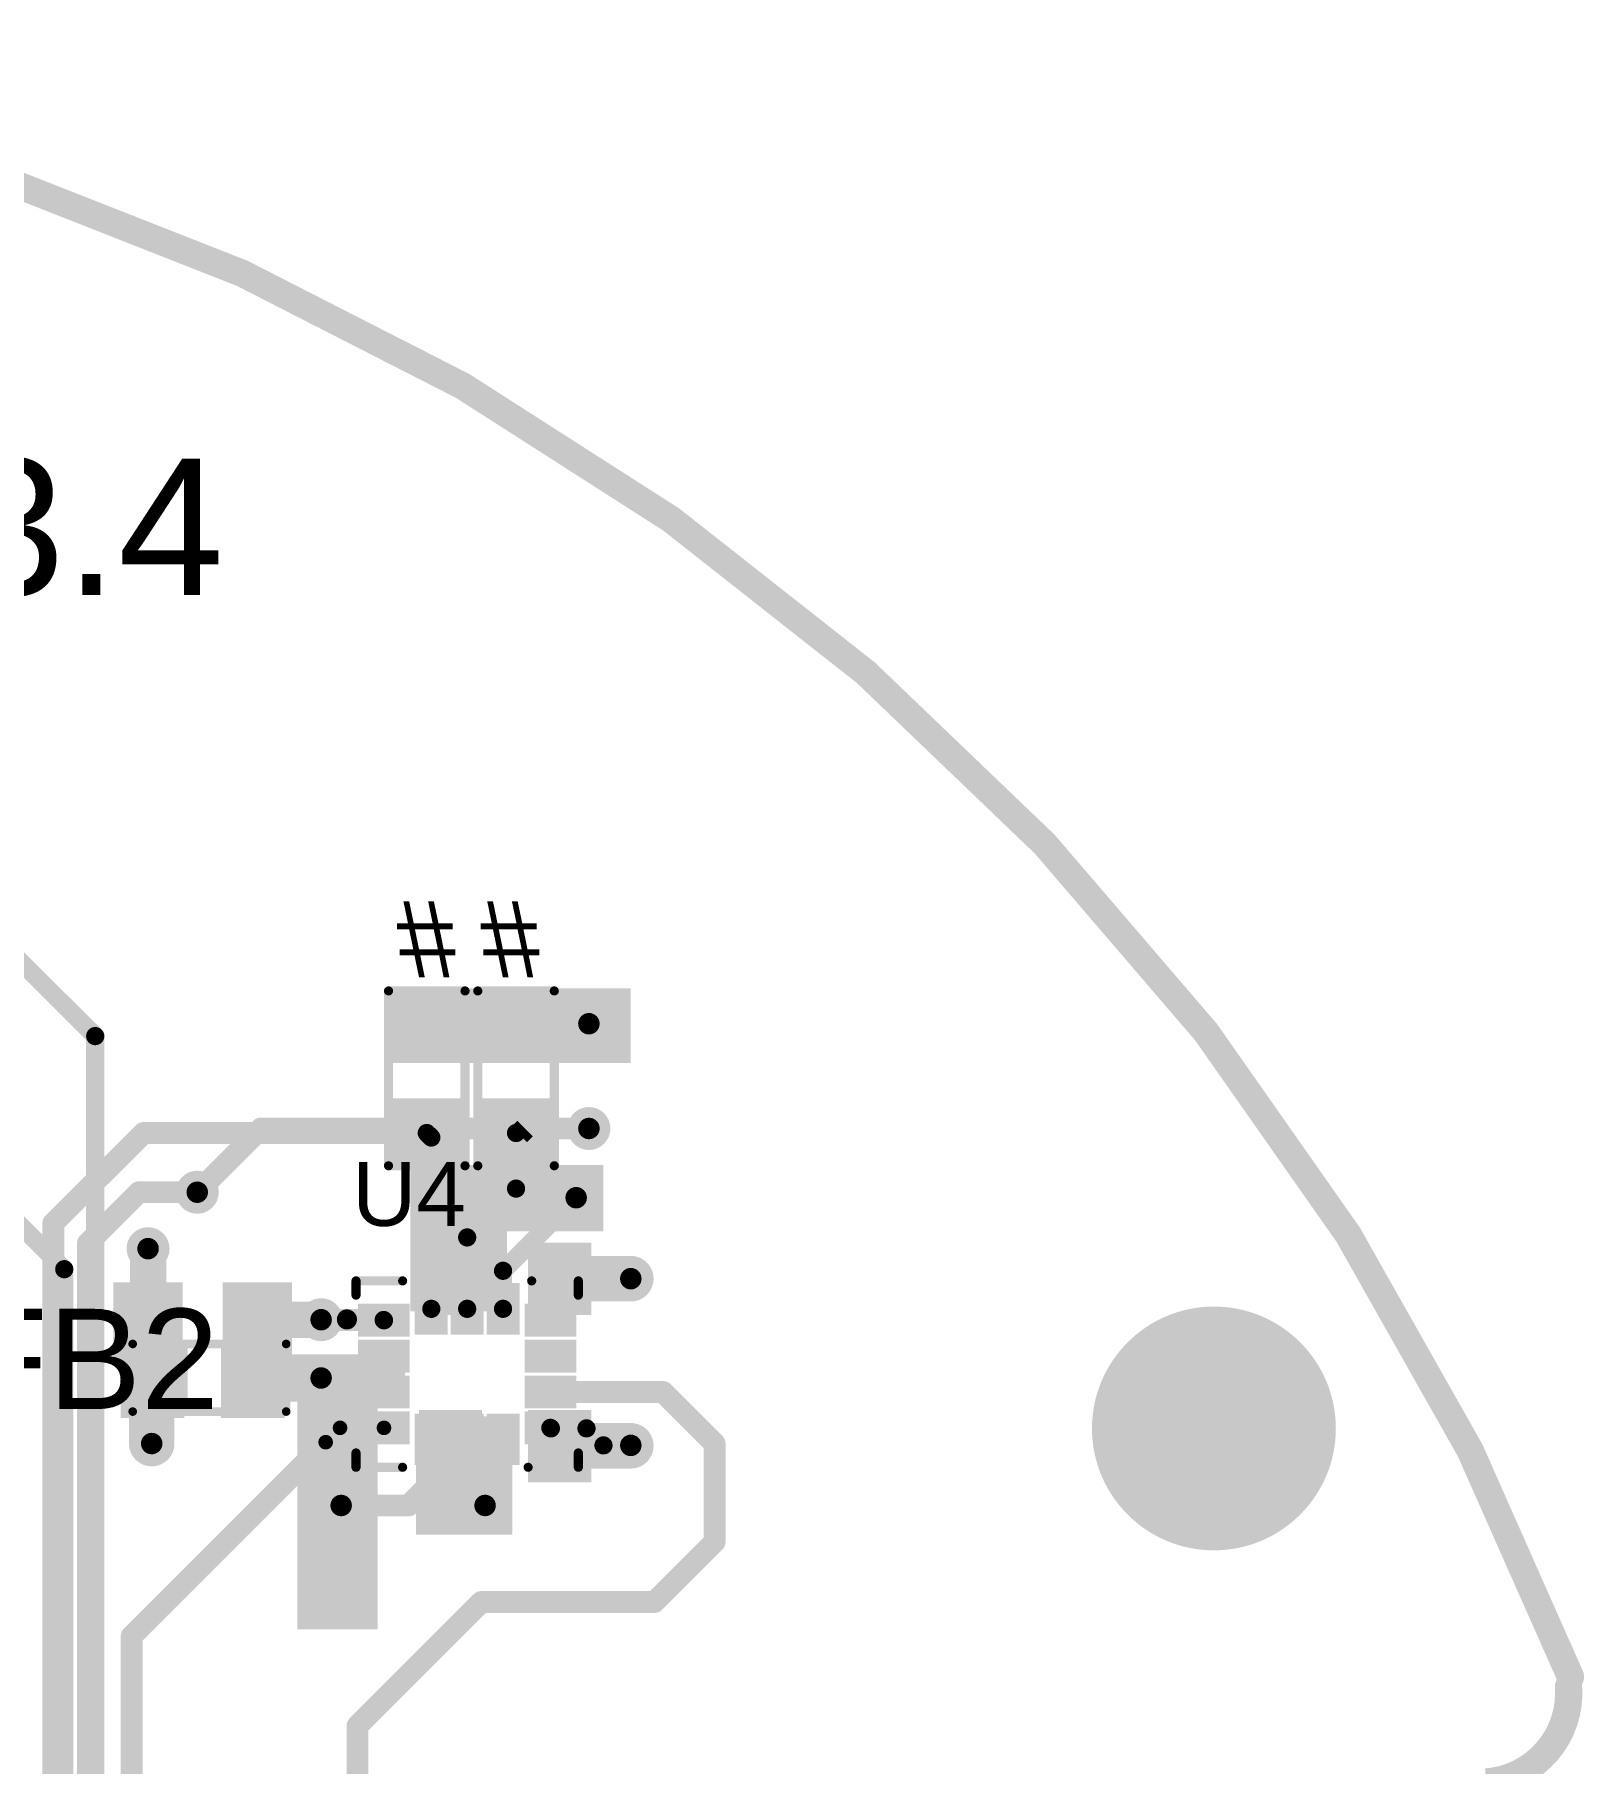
# Model space of a CAD drawing. Header units: millimetres. Extents: x -1.41 to 1.31, y -1.41 to 1.41.
# Drawn here: x 0.461 to 1.312, y 0.456 to 1.405 of the extents above; entities that cross this region are included whole.
import ezdxf

# ---------------------------------------------------------------- set-up
doc = ezdxf.new("R2010")
doc.units = ezdxf.units.MM
doc.header["$MEASUREMENT"] = 0
for name, color, linetype in [('BottomLayer', 5, 'Continuous'), ('BottomPaste', 16, 'Continuous'), ('BottomSolder', 6, 'Continuous'), ('Mechanical2', 216, 'Continuous'), ('MultiLayer', 9, 'Continuous'), ('PadHoleLayer', 156, 'Continuous'), ('TopLayer', 1, 'Continuous'), ('TopOverlay', 2, 'Continuous'), ('TopPaste', 8, 'Continuous'), ('TopSolder', 216, 'Continuous'), ('ViaHoleLayer', 16, 'Continuous')]:
    doc.layers.add(name, color=color, linetype=linetype)
doc.styles.add('Arial', font='', dxfattribs={"height": 0.2})
doc.styles.get('Arial').set_extended_font_data('Arial')

# ---------------------------------------------------------------- blocks, each defined once
blk = doc.blocks.new('14_LGA__2_5_3__1')
at = {"layer": 'TopLayer'}
for points in [[(-0.0128, 0.04783), (-0.0128, 0.02382), (-0.02657, 0.02382), (-0.02657, 0.04783)], [(0.00689, 0.04783), (0.00689, 0.02382), (-0.00689, 0.02382), (-0.00689, 0.04783)], [(0.02657, 0.04783), (0.02657, 0.02382), (0.0128, 0.02382), (0.0128, 0.04783)], [(-0.05768, 0.03642), (-0.03366, 0.03642), (-0.03366, 0.02264), (-0.05768, 0.02264)], [(0.05768, 0.02264), (0.03366, 0.02264), (0.03366, 0.03642), (0.05768, 0.03642)], [(-0.05768, 0.01673), (-0.03366, 0.01673), (-0.03366, 0.00295), (-0.05768, 0.00295)], [(0.05768, 0.00295), (0.03366, 0.00295), (0.03366, 0.01673), (0.05768, 0.01673)], [(-0.05768, -0.00295), (-0.03366, -0.00295), (-0.03366, -0.01673), (-0.05768, -0.01673)], [(0.05768, -0.01673), (0.03366, -0.01673), (0.03366, -0.00295), (0.05768, -0.00295)], [(-0.05768, -0.02264), (-0.03366, -0.02264), (-0.03366, -0.03642), (-0.05768, -0.03642)], [(-0.02657, -0.04783), (-0.02657, -0.02382), (-0.0128, -0.02382), (-0.0128, -0.04783)], [(-0.00689, -0.04783), (-0.00689, -0.02382), (0.00689, -0.02382), (0.00689, -0.04783)], [(0.0128, -0.04783), (0.0128, -0.02382), (0.02657, -0.02382), (0.02657, -0.04783)], [(0.05768, -0.03642), (0.03366, -0.03642), (0.03366, -0.02264), (0.05768, -0.02264)]]:
    blk.add_hatch(color=1, dxfattribs=at).paths.add_polyline_path(points)
at = {"layer": 'TopPaste'}
for points in [[(-0.0128, 0.04783), (-0.0128, 0.02382), (-0.02657, 0.02382), (-0.02657, 0.04783)], [(0.00689, 0.04783), (0.00689, 0.02382), (-0.00689, 0.02382), (-0.00689, 0.04783)], [(0.02657, 0.04783), (0.02657, 0.02382), (0.0128, 0.02382), (0.0128, 0.04783)], [(-0.05768, 0.03642), (-0.03366, 0.03642), (-0.03366, 0.02264), (-0.05768, 0.02264)], [(0.05768, 0.02264), (0.03366, 0.02264), (0.03366, 0.03642), (0.05768, 0.03642)], [(-0.05768, 0.01673), (-0.03366, 0.01673), (-0.03366, 0.00295), (-0.05768, 0.00295)], [(0.05768, 0.00295), (0.03366, 0.00295), (0.03366, 0.01673), (0.05768, 0.01673)], [(-0.05768, -0.00295), (-0.03366, -0.00295), (-0.03366, -0.01673), (-0.05768, -0.01673)], [(0.05768, -0.01673), (0.03366, -0.01673), (0.03366, -0.00295), (0.05768, -0.00295)], [(-0.05768, -0.02264), (-0.03366, -0.02264), (-0.03366, -0.03642), (-0.05768, -0.03642)], [(-0.02657, -0.04783), (-0.02657, -0.02382), (-0.0128, -0.02382), (-0.0128, -0.04783)], [(-0.00689, -0.04783), (-0.00689, -0.02382), (0.00689, -0.02382), (0.00689, -0.04783)], [(0.0128, -0.04783), (0.0128, -0.02382), (0.02657, -0.02382), (0.02657, -0.04783)], [(0.05768, -0.03642), (0.03366, -0.03642), (0.03366, -0.02264), (0.05768, -0.02264)]]:
    blk.add_hatch(color=8, dxfattribs=at).paths.add_polyline_path(points)
at = {"layer": 'TopSolder'}
for points in [[(-0.01063, 0.05), (-0.01063, 0.02165), (-0.02874, 0.02165), (-0.02874, 0.05)], [(0.00906, 0.05), (0.00906, 0.02165), (-0.00906, 0.02165), (-0.00906, 0.05)], [(0.02874, 0.05), (0.02874, 0.02165), (0.01063, 0.02165), (0.01063, 0.05)], [(-0.05984, 0.03858), (-0.0315, 0.03858), (-0.0315, 0.02047), (-0.05984, 0.02047)], [(0.05984, 0.02047), (0.0315, 0.02047), (0.0315, 0.03858), (0.05984, 0.03858)], [(-0.05984, 0.0189), (-0.0315, 0.0189), (-0.0315, 0.00079), (-0.05984, 0.00079)], [(0.05984, 0.00079), (0.0315, 0.00079), (0.0315, 0.0189), (0.05984, 0.0189)], [(-0.05984, -0.00079), (-0.0315, -0.00079), (-0.0315, -0.0189), (-0.05984, -0.0189)], [(0.05984, -0.0189), (0.0315, -0.0189), (0.0315, -0.00079), (0.05984, -0.00079)], [(-0.05984, -0.02047), (-0.0315, -0.02047), (-0.0315, -0.03858), (-0.05984, -0.03858)], [(-0.02874, -0.05), (-0.02874, -0.02165), (-0.01063, -0.02165), (-0.01063, -0.05)], [(-0.00906, -0.05), (-0.00906, -0.02165), (0.00906, -0.02165), (0.00906, -0.05)], [(0.01063, -0.05), (0.01063, -0.02165), (0.02874, -0.02165), (0.02874, -0.05)], [(0.05984, -0.03858), (0.0315, -0.03858), (0.0315, -0.02047), (0.05984, -0.02047)]]:
    blk.add_hatch(color=216, dxfattribs=at).paths.add_polyline_path(points)
at = {"layer": 'TopOverlay', "const_width": 0.005}
for points in [[(-0.06102, 0.05118), (-0.03543, 0.05118)], [(-0.06102, 0.04331), (-0.06102, 0.05118)], [(0.03543, 0.05118), (0.06102, 0.05118)], [(0.06102, 0.04331), (0.06102, 0.05118)], [(-0.06102, -0.05118), (-0.06102, -0.04331)], [(0.06102, -0.05118), (0.06102, -0.04331)], [(-0.06102, -0.05118), (-0.03543, -0.05118)], [(0.03346, -0.05118), (0.06102, -0.05118)]]:
    blk.add_lwpolyline(points, dxfattribs=at)
at = {"layer": 'TopOverlay'}
for points, const_width in [([(-0.06227, 0.05118, 1), (-0.05977, 0.05118, 1)], 0.0025), ([(-0.06227, 0.05118, 1), (-0.05977, 0.05118, 1)], 0.0025), ([(-0.03668, 0.05118, 1), (-0.03418, 0.05118, 1)], 0.0025), ([(0.03418, 0.05118, 1), (0.03668, 0.05118, 1)], 0.0025), ([(0.05977, 0.05118, 1), (0.06227, 0.05118, 1)], 0.0025), ([(0.05977, 0.05118, 1), (0.06227, 0.05118, 1)], 0.0025), ([(-0.06227, 0.04331, 1), (-0.05977, 0.04331, 1)], 0.0025), ([(0.05977, 0.04331, 1), (0.06227, 0.04331, 1)], 0.0025), ([(-0.06324, 0.03, 1), (-0.06876, 0.03, 1)], 0.00551), ([(-0.07013, 0.03, 1), (-0.06738, 0.03, 1)], 0.00276), ([(-0.06462, 0.03, 1), (-0.06187, 0.03, 1)], 0.00276), ([(-0.06227, -0.04331, 1), (-0.05977, -0.04331, 1)], 0.0025), ([(0.05977, -0.04331, 1), (0.06227, -0.04331, 1)], 0.0025), ([(-0.06227, -0.05118, 1), (-0.05977, -0.05118, 1)], 0.0025), ([(-0.06227, -0.05118, 1), (-0.05977, -0.05118, 1)], 0.0025), ([(-0.03668, -0.05118, 1), (-0.03418, -0.05118, 1)], 0.0025), ([(0.03221, -0.05118, 1), (0.03471, -0.05118, 1)], 0.0025), ([(0.05977, -0.05118, 1), (0.06227, -0.05118, 1)], 0.0025), ([(0.05977, -0.05118, 1), (0.06227, -0.05118, 1)], 0.0025)]:
    blk.add_lwpolyline(points, format="xyb", close=True, dxfattribs=dict(at, const_width=const_width))
blk = doc.blocks.new('MPZ1608S121ATDH5_61')
at = {"layer": 'TopLayer'}
for points in [[(-0.03937, 0.01575), (-0.01575, 0.01575), (-0.01575, -0.01575), (-0.03937, -0.01575)], [(0.01575, 0.01575), (0.03937, 0.01575), (0.03937, -0.01575), (0.01575, -0.01575)]]:
    blk.add_hatch(color=1, dxfattribs=at).paths.add_polyline_path(points)
at = {"layer": 'TopPaste'}
for points in [[(-0.03937, 0.01575), (-0.01575, 0.01575), (-0.01575, -0.01575), (-0.03937, -0.01575)], [(0.01575, 0.01575), (0.03937, 0.01575), (0.03937, -0.01575), (0.01575, -0.01575)]]:
    blk.add_hatch(color=8, dxfattribs=at).paths.add_polyline_path(points)
at = {"layer": 'TopSolder'}
for points in [[(-0.04337, 0.01975), (-0.01175, 0.01975), (-0.01175, -0.01975), (-0.04337, -0.01975)], [(0.01175, 0.01975), (0.04337, 0.01975), (0.04337, -0.01975), (0.01175, -0.01975)]]:
    blk.add_hatch(color=216, dxfattribs=at).paths.add_polyline_path(points)
at = {"layer": 'TopOverlay', "const_width": 0.00472}
for points in [[(-0.042, -0.01844), (-0.042, 0.01869)], [(-0.042, 0.01869), (0.04226, 0.01869)], [(0.04226, -0.01844), (0.04226, 0.01869)], [(-0.042, -0.01844), (0.04226, -0.01844)]]:
    blk.add_lwpolyline(points, dxfattribs=at)
at = {"layer": 'TopOverlay', "const_width": 0.00236}
for points in [[(-0.04318, 0.01869, 1), (-0.04082, 0.01869, 1)], [(-0.04318, 0.01869, 1), (-0.04082, 0.01869, 1)], [(0.04108, 0.01869, 1), (0.04344, 0.01869, 1)], [(0.04108, 0.01869, 1), (0.04344, 0.01869, 1)], [(-0.04318, -0.01844, 1), (-0.04082, -0.01844, 1)], [(-0.04318, -0.01844, 1), (-0.04082, -0.01844, 1)], [(0.04108, -0.01844, 1), (0.04344, -0.01844, 1)], [(0.04108, -0.01844, 1), (0.04344, -0.01844, 1)]]:
    blk.add_lwpolyline(points, format="xyb", close=True, dxfattribs=at)
blk = doc.blocks.new('R__0603_74')
at = {"layer": 'TopLayer'}
for points in [[(-0.015, 0.0175), (-0.015, -0.0175), (-0.045, -0.0175), (-0.045, 0.0175)], [(0.045, 0.0175), (0.045, -0.0175), (0.015, -0.0175), (0.015, 0.0175)]]:
    blk.add_hatch(color=1, dxfattribs=at).paths.add_polyline_path(points)
at = {"layer": 'TopPaste'}
for points in [[(-0.015, 0.0175), (-0.015, -0.0175), (-0.045, -0.0175), (-0.045, 0.0175)], [(0.045, 0.0175), (0.045, -0.0175), (0.015, -0.0175), (0.015, 0.0175)]]:
    blk.add_hatch(color=8, dxfattribs=at).paths.add_polyline_path(points)
at = {"layer": 'TopSolder'}
for points in [[(-0.011, 0.0215), (-0.011, -0.0215), (-0.049, -0.0215), (-0.049, 0.0215)], [(0.049, 0.0215), (0.049, -0.0215), (0.011, -0.0215), (0.011, 0.0215)]]:
    blk.add_hatch(color=216, dxfattribs=at).paths.add_polyline_path(points)
at = {"layer": 'TopOverlay', "const_width": 0.005}
for points in [[(-0.048, 0.021), (0.048, 0.021)], [(-0.048, 0.021), (-0.048, -0.021)], [(0.048, 0.021), (0.048, -0.021)], [(-0.048, -0.021), (0.048, -0.021)]]:
    blk.add_lwpolyline(points, dxfattribs=at)
at = {"layer": 'TopOverlay', "const_width": 0.0025}
for points in [[(-0.04925, 0.021, 1), (-0.04675, 0.021, 1)], [(-0.04925, 0.021, 1), (-0.04675, 0.021, 1)], [(0.04675, 0.021, 1), (0.04925, 0.021, 1)], [(0.04675, 0.021, 1), (0.04925, 0.021, 1)], [(-0.04925, -0.021, 1), (-0.04675, -0.021, 1)], [(-0.04925, -0.021, 1), (-0.04675, -0.021, 1)], [(0.04675, -0.021, 1), (0.04925, -0.021, 1)], [(0.04675, -0.021, 1), (0.04925, -0.021, 1)]]:
    blk.add_lwpolyline(points, format="xyb", close=True, dxfattribs=at)
blk = doc.blocks.new('R__0603_75')
at = {"layer": 'TopLayer'}
for points in [[(-0.015, 0.0175), (-0.015, -0.0175), (-0.045, -0.0175), (-0.045, 0.0175)], [(0.045, 0.0175), (0.045, -0.0175), (0.015, -0.0175), (0.015, 0.0175)]]:
    blk.add_hatch(color=1, dxfattribs=at).paths.add_polyline_path(points)
at = {"layer": 'TopPaste'}
for points in [[(-0.015, 0.0175), (-0.015, -0.0175), (-0.045, -0.0175), (-0.045, 0.0175)], [(0.045, 0.0175), (0.045, -0.0175), (0.015, -0.0175), (0.015, 0.0175)]]:
    blk.add_hatch(color=8, dxfattribs=at).paths.add_polyline_path(points)
at = {"layer": 'TopSolder'}
for points in [[(-0.011, 0.0215), (-0.011, -0.0215), (-0.049, -0.0215), (-0.049, 0.0215)], [(0.049, 0.0215), (0.049, -0.0215), (0.011, -0.0215), (0.011, 0.0215)]]:
    blk.add_hatch(color=216, dxfattribs=at).paths.add_polyline_path(points)
at = {"layer": 'TopOverlay', "const_width": 0.005}
for points in [[(-0.048, 0.021), (0.048, 0.021)], [(-0.048, 0.021), (-0.048, -0.021)], [(0.048, 0.021), (0.048, -0.021)], [(-0.048, -0.021), (0.048, -0.021)]]:
    blk.add_lwpolyline(points, dxfattribs=at)
at = {"layer": 'TopOverlay', "const_width": 0.0025}
for points in [[(-0.04925, 0.021, 1), (-0.04675, 0.021, 1)], [(-0.04925, 0.021, 1), (-0.04675, 0.021, 1)], [(0.04675, 0.021, 1), (0.04925, 0.021, 1)], [(0.04675, 0.021, 1), (0.04925, 0.021, 1)], [(-0.04925, -0.021, 1), (-0.04675, -0.021, 1)], [(-0.04925, -0.021, 1), (-0.04675, -0.021, 1)], [(0.04675, -0.021, 1), (0.04925, -0.021, 1)], [(0.04675, -0.021, 1), (0.04925, -0.021, 1)]]:
    blk.add_lwpolyline(points, format="xyb", close=True, dxfattribs=at)
blk = doc.blocks.new('R__0603_B_76')
at = {"layer": 'BottomLayer'}
for points in [[(-0.045, -0.0175), (-0.045, 0.0175), (-0.015, 0.0175), (-0.015, -0.0175)], [(0.015, -0.0175), (0.015, 0.0175), (0.045, 0.0175), (0.045, -0.0175)]]:
    blk.add_hatch(color=5, dxfattribs=at).paths.add_polyline_path(points)
at = {"layer": 'BottomPaste'}
for points in [[(-0.045, -0.0175), (-0.045, 0.0175), (-0.015, 0.0175), (-0.015, -0.0175)], [(0.015, -0.0175), (0.015, 0.0175), (0.045, 0.0175), (0.045, -0.0175)]]:
    blk.add_hatch(color=16, dxfattribs=at).paths.add_polyline_path(points)
at = {"layer": 'BottomSolder'}
for points in [[(-0.049, -0.0215), (-0.049, 0.0215), (-0.011, 0.0215), (-0.011, -0.0215)], [(0.011, -0.0215), (0.011, 0.0215), (0.049, 0.0215), (0.049, -0.0215)]]:
    blk.add_hatch(color=6, dxfattribs=at).paths.add_polyline_path(points)
blk = doc.blocks.new('C__0603_B_90')
at = {"layer": 'BottomLayer'}
for points in [[(-0.045, -0.0175), (-0.045, 0.0175), (-0.015, 0.0175), (-0.015, -0.0175)], [(0.015, -0.0175), (0.015, 0.0175), (0.045, 0.0175), (0.045, -0.0175)]]:
    blk.add_hatch(color=5, dxfattribs=at).paths.add_polyline_path(points)
at = {"layer": 'BottomPaste'}
for points in [[(-0.045, -0.0175), (-0.045, 0.0175), (-0.015, 0.0175), (-0.015, -0.0175)], [(0.015, -0.0175), (0.015, 0.0175), (0.045, 0.0175), (0.045, -0.0175)]]:
    blk.add_hatch(color=16, dxfattribs=at).paths.add_polyline_path(points)
at = {"layer": 'BottomSolder'}
for points in [[(-0.04736, -0.01986), (-0.04736, 0.01986), (-0.01264, 0.01986), (-0.01264, -0.01986)], [(0.01264, -0.01986), (0.01264, 0.01986), (0.04736, 0.01986), (0.04736, -0.01986)]]:
    blk.add_hatch(color=6, dxfattribs=at).paths.add_polyline_path(points)
blk = doc.blocks.new('C__0603_B_91')
at = {"layer": 'BottomLayer'}
for points in [[(-0.045, -0.0175), (-0.045, 0.0175), (-0.015, 0.0175), (-0.015, -0.0175)], [(0.015, -0.0175), (0.015, 0.0175), (0.045, 0.0175), (0.045, -0.0175)]]:
    blk.add_hatch(color=5, dxfattribs=at).paths.add_polyline_path(points)
at = {"layer": 'BottomPaste'}
for points in [[(-0.045, -0.0175), (-0.045, 0.0175), (-0.015, 0.0175), (-0.015, -0.0175)], [(0.015, -0.0175), (0.015, 0.0175), (0.045, 0.0175), (0.045, -0.0175)]]:
    blk.add_hatch(color=16, dxfattribs=at).paths.add_polyline_path(points)
at = {"layer": 'BottomSolder'}
for points in [[(-0.04736, -0.01986), (-0.04736, 0.01986), (-0.01264, 0.01986), (-0.01264, -0.01986)], [(0.01264, -0.01986), (0.01264, 0.01986), (0.04736, 0.01986), (0.04736, -0.01986)]]:
    blk.add_hatch(color=6, dxfattribs=at).paths.add_polyline_path(points)

msp = doc.modelspace()

# ---------------------------------------------------------------- hatches: boundary and pattern name
at = {"layer": 'BottomLayer'}
h = msp.add_hatch(color=5, dxfattribs=at)
edge = h.paths.add_edge_path()
edge.add_arc((0.765, 0.862), 0.01181, 0, 360)
h = msp.add_hatch(color=5, dxfattribs=at)
edge = h.paths.add_edge_path()
edge.add_arc((0.765, 0.80447), 0.01181, 0, 360)
h = msp.add_hatch(color=5, dxfattribs=at)
edge = h.paths.add_edge_path()
edge.add_arc((0.55, 0.76947), 0.01181, 0, 360)
for points in [[(0.667, 0.704), (0.72, 0.704), (0.72, 0.78447), (0.667, 0.78447)], [(0.694, 0.748), (0.773, 0.748), (0.773, 0.78447), (0.694, 0.78447)], [(0.649, 0.52947), (0.649, 0.68047), (0.605, 0.68047), (0.605, 0.52947)], [(0.67, 0.58147), (0.723, 0.58147), (0.723, 0.64647), (0.67, 0.64647)]]:
    msp.add_hatch(color=5, dxfattribs=at).paths.add_polyline_path(points)
h = msp.add_hatch(color=5, dxfattribs=at)
edge = h.paths.add_edge_path()
edge.add_arc((0.758, 0.76647), 0.01181, 0, 360)
h = msp.add_hatch(color=5, dxfattribs=at)
edge = h.paths.add_edge_path()
edge.add_arc((0.523, 0.73847), 0.01181, 0, 360)
h = msp.add_hatch(color=5, dxfattribs=at)
edge = h.paths.add_edge_path()
edge.add_arc((0.788, 0.722), 0.01181, 0, 360)
h = msp.add_hatch(color=5, dxfattribs=at)
edge = h.paths.add_edge_path()
edge.add_arc((0.618, 0.69947), 0.01181, 0, 360)
h = msp.add_hatch(color=5, dxfattribs=at)
edge = h.paths.add_edge_path()
edge.add_arc((1.1081, 0.63976), 0.05906, 0, 360)
h = msp.add_hatch(color=5, dxfattribs=at)
edge = h.paths.add_edge_path()
edge.add_arc((0.618, 0.66747), 0.01181, 0, 360)
h = msp.add_hatch(color=5, dxfattribs=at)
edge = h.paths.add_edge_path()
edge.add_arc((0.525, 0.63147), 0.01181, 0, 360)
h = msp.add_hatch(color=5, dxfattribs=at)
edge = h.paths.add_edge_path()
edge.add_arc((0.788, 0.63047), 0.01181, 0, 360)
h = msp.add_hatch(color=5, dxfattribs=at)
edge = h.paths.add_edge_path()
edge.add_arc((0.629, 0.59747), 0.01181, 0, 360)
h = msp.add_hatch(color=5, dxfattribs=at)
edge = h.paths.add_edge_path()
edge.add_arc((0.708, 0.59747), 0.01181, 0, 360)
at = {"layer": 'BottomSolder'}
h = msp.add_hatch(color=6, dxfattribs=at)
edge = h.paths.add_edge_path()
edge.add_arc((1.1081, 0.63976), 0.06306, 0, 360)
at = {"layer": 'MultiLayer'}
h = msp.add_hatch(color=9, dxfattribs=at)
edge = h.paths.add_edge_path()
edge.add_arc((1.1081, 0.63976), 0.05906, 0, 360)
at = {"layer": 'PadHoleLayer'}
h = msp.add_hatch(color=156, dxfattribs=at)
edge = h.paths.add_edge_path()
edge.add_arc((1.1081, 0.63976), 0.06693, 0, 360)
at = {"layer": 'TopLayer'}
for points in [[(0.656, 0.84047), (0.788, 0.84047), (0.788, 0.88147), (0.656, 0.88147)], [(0.50788, 0.64547), (0.54288, 0.64547), (0.54288, 0.68547), (0.50788, 0.68547)], [(0.563, 0.64547), (0.598, 0.64547), (0.598, 0.68547), (0.563, 0.68547)], [(0.574, 0.65447), (0.664, 0.65447), (0.664, 0.68047), (0.574, 0.68047)], [(0.693, 0.58147), (0.723, 0.58147), (0.723, 0.64547), (0.693, 0.64547)]]:
    msp.add_hatch(color=1, dxfattribs=at).paths.add_polyline_path(points)
h = msp.add_hatch(color=1, dxfattribs=at)
edge = h.paths.add_edge_path()
edge.add_arc((0.765, 0.862), 0.01181, 0, 360)
h = msp.add_hatch(color=1, dxfattribs=at)
edge = h.paths.add_edge_path()
edge.add_arc((0.765, 0.80447), 0.01181, 0, 360)
h = msp.add_hatch(color=1, dxfattribs=at)
edge = h.paths.add_edge_path()
edge.add_arc((0.55, 0.76947), 0.01181, 0, 360)
h = msp.add_hatch(color=1, dxfattribs=at)
edge = h.paths.add_edge_path()
edge.add_arc((0.758, 0.76647), 0.01181, 0, 360)
h = msp.add_hatch(color=1, dxfattribs=at)
edge = h.paths.add_edge_path()
edge.add_arc((0.523, 0.73847), 0.01181, 0, 360)
h = msp.add_hatch(color=1, dxfattribs=at)
edge = h.paths.add_edge_path()
edge.add_arc((0.788, 0.722), 0.01181, 0, 360)
h = msp.add_hatch(color=1, dxfattribs=at)
edge = h.paths.add_edge_path()
edge.add_arc((0.618, 0.69947), 0.01181, 0, 360)
h = msp.add_hatch(color=1, dxfattribs=at)
edge = h.paths.add_edge_path()
edge.add_arc((1.1081, 0.63976), 0.05906, 0, 360)
h = msp.add_hatch(color=1, dxfattribs=at)
edge = h.paths.add_edge_path()
edge.add_arc((0.618, 0.66747), 0.01181, 0, 360)
h = msp.add_hatch(color=1, dxfattribs=at)
edge = h.paths.add_edge_path()
edge.add_arc((0.525, 0.63147), 0.01181, 0, 360)
h = msp.add_hatch(color=1, dxfattribs=at)
edge = h.paths.add_edge_path()
edge.add_arc((0.788, 0.63047), 0.01181, 0, 360)
h = msp.add_hatch(color=1, dxfattribs=at)
edge = h.paths.add_edge_path()
edge.add_arc((0.629, 0.59747), 0.01181, 0, 360)
h = msp.add_hatch(color=1, dxfattribs=at)
edge = h.paths.add_edge_path()
edge.add_arc((0.708, 0.59747), 0.01181, 0, 360)
at = {"layer": 'TopSolder'}
h = msp.add_hatch(color=216, dxfattribs=at)
edge = h.paths.add_edge_path()
edge.add_arc((1.1081, 0.63976), 0.06306, 0, 360)
at = {"layer": 'ViaHoleLayer'}
h = msp.add_hatch(color=16, dxfattribs=at)
edge = h.paths.add_edge_path()
edge.add_arc((0.765, 0.862), 0.00591, 0, 360)
h = msp.add_hatch(color=16, dxfattribs=at)
edge = h.paths.add_edge_path()
edge.add_arc((0.765, 0.80447), 0.00591, 0, 360)
h = msp.add_hatch(color=16, dxfattribs=at)
edge = h.paths.add_edge_path()
edge.add_arc((0.55, 0.76947), 0.00591, 0, 360)
h = msp.add_hatch(color=16, dxfattribs=at)
edge = h.paths.add_edge_path()
edge.add_arc((0.758, 0.76647), 0.00591, 0, 360)
h = msp.add_hatch(color=16, dxfattribs=at)
edge = h.paths.add_edge_path()
edge.add_arc((0.523, 0.73847), 0.00591, 0, 360)
h = msp.add_hatch(color=16, dxfattribs=at)
edge = h.paths.add_edge_path()
edge.add_arc((0.788, 0.722), 0.00591, 0, 360)
h = msp.add_hatch(color=16, dxfattribs=at)
edge = h.paths.add_edge_path()
edge.add_arc((0.618, 0.69947), 0.00591, 0, 360)
h = msp.add_hatch(color=16, dxfattribs=at)
edge = h.paths.add_edge_path()
edge.add_arc((0.618, 0.66747), 0.00591, 0, 360)
h = msp.add_hatch(color=16, dxfattribs=at)
edge = h.paths.add_edge_path()
edge.add_arc((0.525, 0.63147), 0.00591, 0, 360)
h = msp.add_hatch(color=16, dxfattribs=at)
edge = h.paths.add_edge_path()
edge.add_arc((0.788, 0.63047), 0.00591, 0, 360)
h = msp.add_hatch(color=16, dxfattribs=at)
edge = h.paths.add_edge_path()
edge.add_arc((0.629, 0.59747), 0.00591, 0, 360)
h = msp.add_hatch(color=16, dxfattribs=at)
edge = h.paths.add_edge_path()
edge.add_arc((0.708, 0.59747), 0.00591, 0, 360)

# ---------------------------------------------------------------- linework, layer by layer
at = {"layer": 'BottomLayer'}
for points, const_width in [([(0.4446, 0.9046), (0.494, 0.8552)], 0.01), ([(0.494, 0.06347), (0.494, 0.8552)], 0.01), ([(0.55, 0.76947), (0.585, 0.80447)], 0.012), ([(0.585, 0.80447), (0.765, 0.80447)], 0.012), ([(0.701, 0.762), (0.712, 0.762)], 0.025), ([(0.4446, 0.7596), (0.477, 0.7272)], 0.01), ([(0.523, 0.70147), (0.523, 0.73847)], 0.02), ([(0.477, 0.07147), (0.477, 0.7272)], 0.01), ([(0.749, 0.722), (0.788, 0.722)], 0.025), ([(0.583, 0.69947), (0.618, 0.69947)], 0.02), ([(0.618, 0.61247), (0.618, 0.66747)], 0.025), ([(0.749, 0.63), (0.75125, 0.63)], 0.025), ([(0.75125, 0.63), (0.7515, 0.63025)], 0.025), ([(0.7515, 0.63025), (0.788, 0.63025)], 0.025), ([(0.618, 0.61247), (0.633, 0.59747)], 0.025), ([(0.63, 0.59447), (0.633, 0.59747)], 0.025), ([(0.63, 0.56547), (0.63, 0.59447)], 0.025)]:
    msp.add_lwpolyline(points, dxfattribs=dict(at, const_width=const_width))
for points, const_width in [([(0.4915, 0.8552, 1), (0.4965, 0.8552, 1)], 0.005), ([(0.4915, 0.8552, 1), (0.4965, 0.8552, 1)], 0.005), ([(0.582, 0.80447, 1), (0.588, 0.80447, 1)], 0.006), ([(0.582, 0.80447, 1), (0.588, 0.80447, 1)], 0.006), ([(0.762, 0.80447, 1), (0.768, 0.80447, 1)], 0.006), ([(0.547, 0.76947, 1), (0.553, 0.76947, 1)], 0.006), ([(0.69475, 0.762, 1), (0.70725, 0.762, 1)], 0.0125), ([(0.70575, 0.762, 1), (0.71825, 0.762, 1)], 0.0125), ([(0.518, 0.73847, 1), (0.528, 0.73847, 1)], 0.01), ([(0.4745, 0.7272, 1), (0.4795, 0.7272, 1)], 0.005), ([(0.4745, 0.7272, 1), (0.4795, 0.7272, 1)], 0.005), ([(0.74275, 0.722, 1), (0.75525, 0.722, 1)], 0.0125), ([(0.78175, 0.722, 1), (0.79425, 0.722, 1)], 0.0125), ([(0.518, 0.70147, 1), (0.528, 0.70147, 1)], 0.01), ([(0.578, 0.69947, 1), (0.588, 0.69947, 1)], 0.01), ([(0.613, 0.69947, 1), (0.623, 0.69947, 1)], 0.01), ([(0.61175, 0.66747, 1), (0.62425, 0.66747, 1)], 0.0125), ([(0.74275, 0.63, 1), (0.75525, 0.63, 1)], 0.0125), ([(0.745, 0.63, 1), (0.7575, 0.63, 1)], 0.0125), ([(0.745, 0.63, 1), (0.7575, 0.63, 1)], 0.0125), ([(0.74525, 0.63025, 1), (0.75775, 0.63025, 1)], 0.0125), ([(0.74525, 0.63025, 1), (0.75775, 0.63025, 1)], 0.0125), ([(0.78175, 0.63025, 1), (0.79425, 0.63025, 1)], 0.0125), ([(0.61175, 0.61247, 1), (0.62425, 0.61247, 1)], 0.0125), ([(0.61175, 0.61247, 1), (0.62425, 0.61247, 1)], 0.0125), ([(0.62675, 0.59747, 1), (0.63925, 0.59747, 1)], 0.0125), ([(0.62675, 0.59747, 1), (0.63925, 0.59747, 1)], 0.0125), ([(0.62375, 0.59447, 1), (0.63625, 0.59447, 1)], 0.0125), ([(0.62375, 0.59447, 1), (0.63625, 0.59447, 1)], 0.0125), ([(0.62375, 0.56547, 1), (0.63625, 0.56547, 1)], 0.0125)]:
    msp.add_lwpolyline(points, format="xyb", close=True, dxfattribs=dict(at, const_width=const_width))
at = {"layer": 'Mechanical2', "const_width": 0.015}
for points in [[(1.30453, -0.50159, -5.376897), (1.30384, 0.50339)], [(1.30274, 0.49796, -0.413744), (1.25751, 0.44559)]]:
    msp.add_lwpolyline(points, format="xyb", dxfattribs=at)
at = {"layer": 'Mechanical2', "const_width": 0.0075}
for points in [[(1.29899, 0.49796, 1), (1.30649, 0.49796, 1)], [(1.30009, 0.50339, 1), (1.30759, 0.50339, 1)]]:
    msp.add_lwpolyline(points, format="xyb", close=True, dxfattribs=at)
at = {"layer": 'TopLayer'}
for points, const_width in [([(0.676, 0.862), (0.725, 0.862)], 0.025), ([(0.725, 0.862), (0.765, 0.862)], 0.025), ([(0.471, 0.75247), (0.52053, 0.802)], 0.012), ([(0.52053, 0.802), (0.676, 0.802)], 0.012), ([(0.676, 0.802), (0.67849, 0.79951)], 0.01), ([(0.725, 0.77147), (0.725, 0.802)], 0.01), ([(0.72671, 0.80121), (0.72997, 0.80447)], 0.012), ([(0.72997, 0.80447), (0.765, 0.80447)], 0.012), ([(0.67849, 0.70545), (0.67849, 0.79951)], 0.01), ([(0.49, 0.74147), (0.518, 0.76947)], 0.012), ([(0.518, 0.76947), (0.55, 0.76947)], 0.012), ([(0.69817, 0.74465), (0.725, 0.77147)], 0.01), ([(0.71786, 0.72633), (0.758, 0.76647)], 0.01), ([(0.471, 0.36087), (0.471, 0.75247)], 0.012), ([(0.49, 0.353), (0.49, 0.74147)], 0.012), ([(0.69817, 0.70545), (0.69817, 0.74465)], 0.01), ([(0.71786, 0.70545), (0.71786, 0.72633)], 0.01), ([(0.61816, 0.69931), (0.65234, 0.69931)], 0.012), ([(0.618, 0.69947), (0.61816, 0.69931)], 0.01), ([(0.65234, 0.69931), (0.6525, 0.69915)], 0.01), ([(0.525, 0.63147), (0.525, 0.66747)], 0.025), ([(0.74384, 0.65978), (0.80569, 0.65978)], 0.012), ([(0.80569, 0.65978), (0.834, 0.63147)], 0.012), ([(0.514, 0.5257), (0.6205, 0.63221)], 0.012), ([(0.6205, 0.63221), (0.62839, 0.64009)], 0.008), ([(0.62839, 0.64009), (0.6525, 0.64009)], 0.008), ([(0.67849, 0.60996), (0.67849, 0.6338)], 0.012), ([(0.74384, 0.64009), (0.74413, 0.63981)], 0.01), ([(0.74413, 0.63981), (0.76367, 0.63981)], 0.01), ([(0.76367, 0.63981), (0.773, 0.63047)], 0.01), ([(0.834, 0.57747), (0.834, 0.63147)], 0.012), ([(0.773, 0.63047), (0.788, 0.63047)], 0.01), ([(0.666, 0.59747), (0.67849, 0.60996)], 0.012), ([(0.629, 0.59747), (0.666, 0.59747)], 0.012), ([(0.801, 0.54447), (0.834, 0.57747)], 0.012), ([(0.638, 0.47647), (0.706, 0.54447)], 0.012), ([(0.706, 0.54447), (0.801, 0.54447)], 0.012), ([(0.514, -0.03153), (0.514, 0.5257)], 0.012), ([(0.638, -0.51353), (0.638, 0.47647)], 0.012)]:
    msp.add_lwpolyline(points, dxfattribs=dict(at, const_width=const_width))
for points, const_width in [([(0.66975, 0.862, 1), (0.68225, 0.862, 1)], 0.0125), ([(0.71875, 0.862, 1), (0.73125, 0.862, 1)], 0.0125), ([(0.71875, 0.862, 1), (0.73125, 0.862, 1)], 0.0125), ([(0.75875, 0.862, 1), (0.77125, 0.862, 1)], 0.0125), ([(0.51753, 0.802, 1), (0.52353, 0.802, 1)], 0.006), ([(0.51753, 0.802, 1), (0.52353, 0.802, 1)], 0.006), ([(0.673, 0.802, 1), (0.679, 0.802, 1)], 0.006), ([(0.6735, 0.802, 1), (0.6785, 0.802, 1)], 0.005), ([(0.7225, 0.802, 1), (0.7275, 0.802, 1)], 0.005), ([(0.72371, 0.80121, 1), (0.72971, 0.80121, 1)], 0.006), ([(0.72697, 0.80447, 1), (0.73297, 0.80447, 1)], 0.006), ([(0.72697, 0.80447, 1), (0.73297, 0.80447, 1)], 0.006), ([(0.762, 0.80447, 1), (0.768, 0.80447, 1)], 0.006), ([(0.67599, 0.79951, 1), (0.68099, 0.79951, 1)], 0.005), ([(0.67599, 0.79951, 1), (0.68099, 0.79951, 1)], 0.005), ([(0.515, 0.76947, 1), (0.521, 0.76947, 1)], 0.006), ([(0.515, 0.76947, 1), (0.521, 0.76947, 1)], 0.006), ([(0.547, 0.76947, 1), (0.553, 0.76947, 1)], 0.006), ([(0.7225, 0.77147, 1), (0.7275, 0.77147, 1)], 0.005), ([(0.7225, 0.77147, 1), (0.7275, 0.77147, 1)], 0.005), ([(0.7555, 0.76647, 1), (0.7605, 0.76647, 1)], 0.005), ([(0.468, 0.75247, 1), (0.474, 0.75247, 1)], 0.006), ([(0.468, 0.75247, 1), (0.474, 0.75247, 1)], 0.006), ([(0.487, 0.74147, 1), (0.493, 0.74147, 1)], 0.006), ([(0.487, 0.74147, 1), (0.493, 0.74147, 1)], 0.006), ([(0.69567, 0.74465, 1), (0.70067, 0.74465, 1)], 0.005), ([(0.69567, 0.74465, 1), (0.70067, 0.74465, 1)], 0.005), ([(0.71536, 0.72633, 1), (0.72036, 0.72633, 1)], 0.005), ([(0.71536, 0.72633, 1), (0.72036, 0.72633, 1)], 0.005), ([(0.61516, 0.69931, 1), (0.62116, 0.69931, 1)], 0.006), ([(0.6155, 0.69947, 1), (0.6205, 0.69947, 1)], 0.005), ([(0.61566, 0.69931, 1), (0.62066, 0.69931, 1)], 0.005), ([(0.64934, 0.69931, 1), (0.65534, 0.69931, 1)], 0.006), ([(0.64984, 0.69931, 1), (0.65484, 0.69931, 1)], 0.005), ([(0.65, 0.69915, 1), (0.655, 0.69915, 1)], 0.005), ([(0.67599, 0.70545, 1), (0.68099, 0.70545, 1)], 0.005), ([(0.69567, 0.70545, 1), (0.70067, 0.70545, 1)], 0.005), ([(0.71536, 0.70545, 1), (0.72036, 0.70545, 1)], 0.005), ([(0.51875, 0.66747, 1), (0.53125, 0.66747, 1)], 0.0125), ([(0.74084, 0.65978, 1), (0.74684, 0.65978, 1)], 0.006), ([(0.80269, 0.65978, 1), (0.80869, 0.65978, 1)], 0.006), ([(0.80269, 0.65978, 1), (0.80869, 0.65978, 1)], 0.006), ([(0.51875, 0.63147, 1), (0.53125, 0.63147, 1)], 0.0125), ([(0.6175, 0.63221, 1), (0.6235, 0.63221, 1)], 0.006), ([(0.6185, 0.63221, 1), (0.6225, 0.63221, 1)], 0.004), ([(0.62639, 0.64009, 1), (0.63039, 0.64009, 1)], 0.004), ([(0.62639, 0.64009, 1), (0.63039, 0.64009, 1)], 0.004), ([(0.6505, 0.64009, 1), (0.6545, 0.64009, 1)], 0.004), ([(0.67549, 0.6338, 1), (0.68149, 0.6338, 1)], 0.006), ([(0.74134, 0.64009, 1), (0.74634, 0.64009, 1)], 0.005), ([(0.74163, 0.63981, 1), (0.74663, 0.63981, 1)], 0.005), ([(0.74163, 0.63981, 1), (0.74663, 0.63981, 1)], 0.005), ([(0.76117, 0.63981, 1), (0.76617, 0.63981, 1)], 0.005), ([(0.76117, 0.63981, 1), (0.76617, 0.63981, 1)], 0.005), ([(0.831, 0.63147, 1), (0.837, 0.63147, 1)], 0.006), ([(0.831, 0.63147, 1), (0.837, 0.63147, 1)], 0.006), ([(0.7705, 0.63047, 1), (0.7755, 0.63047, 1)], 0.005), ([(0.7705, 0.63047, 1), (0.7755, 0.63047, 1)], 0.005), ([(0.7855, 0.63047, 1), (0.7905, 0.63047, 1)], 0.005), ([(0.67549, 0.60996, 1), (0.68149, 0.60996, 1)], 0.006), ([(0.67549, 0.60996, 1), (0.68149, 0.60996, 1)], 0.006), ([(0.626, 0.59747, 1), (0.632, 0.59747, 1)], 0.006), ([(0.663, 0.59747, 1), (0.669, 0.59747, 1)], 0.006), ([(0.663, 0.59747, 1), (0.669, 0.59747, 1)], 0.006), ([(0.831, 0.57747, 1), (0.837, 0.57747, 1)], 0.006), ([(0.831, 0.57747, 1), (0.837, 0.57747, 1)], 0.006), ([(0.703, 0.54447, 1), (0.709, 0.54447, 1)], 0.006), ([(0.703, 0.54447, 1), (0.709, 0.54447, 1)], 0.006), ([(0.798, 0.54447, 1), (0.804, 0.54447, 1)], 0.006), ([(0.798, 0.54447, 1), (0.804, 0.54447, 1)], 0.006), ([(0.511, 0.5257, 1), (0.517, 0.5257, 1)], 0.006), ([(0.511, 0.5257, 1), (0.517, 0.5257, 1)], 0.006), ([(0.635, 0.47647, 1), (0.641, 0.47647, 1)], 0.006), ([(0.635, 0.47647, 1), (0.641, 0.47647, 1)], 0.006)]:
    msp.add_lwpolyline(points, format="xyb", close=True, dxfattribs=dict(at, const_width=const_width))

# ---------------------------------------------------------------- block references
for name, p, rotation in [('R__0603_74', (0.676, 0.832), 90), ('R__0603_75', (0.725, 0.832), 90), ('C__0603_B_90', (0.719, 0.63), 180)]:
    msp.add_blockref(name, p, dxfattribs=dict(rotation=rotation))
for name, p in [('C__0603_B_91', (0.719, 0.722)), ('14_LGA__2_5_3__1', (0.69817, 0.66962)), ('R__0603_B_76', (0.553, 0.69847)), ('MPZ1608S121ATDH5_61', (0.55656, 0.66747))]:
    msp.add_blockref(name, p)

# ---------------------------------------------------------------- texts
at = {"layer": 'TopOverlay', "style": 'Arial'}
for s, height, p in [('Bottom Board v3.4', 0.075, (-0.303, 1.09735)), ('U4', 0.035, (0.635, 0.751)), ('FB2', 0.055, (0.421, 0.65047))]:
    msp.add_text(s, height=height, dxfattribs=at).set_placement(p)
at = {"layer": 'TopOverlay', "style": 'Arial', "text_generation_flag": 2}
for p in [(0.692, 0.88747), (0.738, 0.88747)]:
    msp.add_text('#', height=0.042, rotation=360, dxfattribs=at).set_placement(p)

doc.saveas('drawing.dxf')
